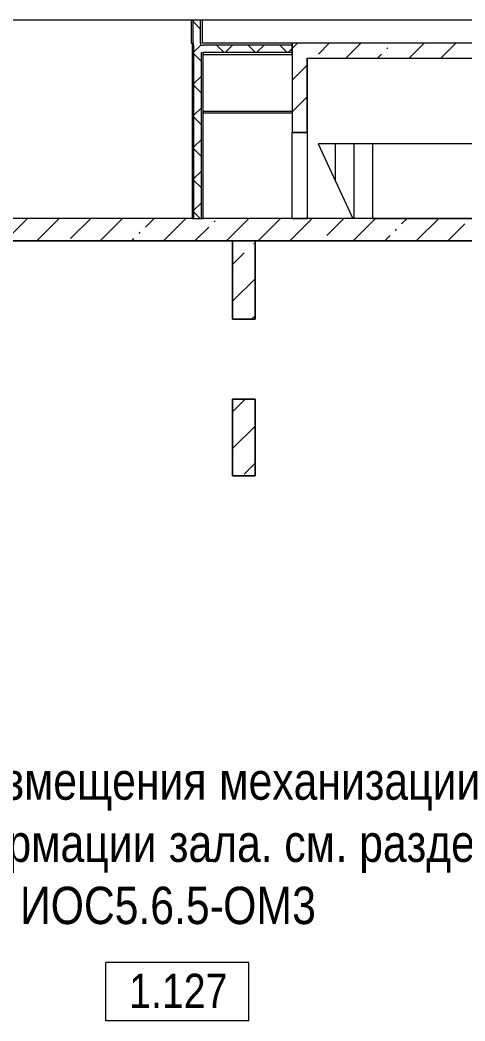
# Model space of a CAD drawing. Header units: millimetres. Extents: x 46431 to 216095, y -43515 to 31605.
# Drawn here: x 199822 to 205792, y -4491 to 8927 of the extents above; entities that cross this region are included whole.
import ezdxf

# ---------------------------------------------------------------- set-up
doc = ezdxf.new("R2010")
doc.units = ezdxf.units.MM
for name, color, linetype, lineweight in [('Контуры', 7, 'Continuous', 9), ('Линии подступенков-1', 7, 'Continuous', 9), ('Линии свеса', 7, 'Continuous', 9), ('Марки вырезов', 7, 'Continuous', 9), ('Марки помещений', 7, 'Continuous', 9), ('Общие ребра', 7, 'Continuous', 9), ('Перекрытия', 7, 'Continuous', 9), ('Стены', 7, 'Continuous', 9), ('Стены-1', 7, 'Continuous', 18), ('Текстовые примечания', 7, 'Continuous', 9), ('Штриховка разреза-3', 7, 'Continuous', 9), ('Элементы узлов', 7, 'Continuous', 9)]:
    doc.layers.add(name, color=color, linetype=linetype, lineweight=lineweight)
doc.styles.add('Arial Narrow', font='Arial Narrow.ttf', dxfattribs={"height": 500})
doc.styles.add('Arial Narrow_1', font='Arial Narrow.ttf', dxfattribs={"height": 460})
pattern_1 = [(45, (85893.1, 0), (-424.264, 424.264), [600, -100, 20, -100]), (45, (85893.1, 424), (-424.264, 424.264), [])]
pattern_2 = [(45, (85893.1, 0), (-212.132, 212.132), []), (135, (85893.1, 0), (-212.132, -212.132), [])]

# ---------------------------------------------------------------- blocks, each defined once
blk = doc.blocks.new('Линия разрыва1 - М 200-5815359-Фрагмент плана на отм_ -3_500')
at = {"layer": 'Элементы узлов'}
blk.add_line((24175, 0), (90, 0), dxfattribs=at)
blk = doc.blocks.new('Марка помещения_Р - Марка помещения-4575829-Фрагмент плана на отм_ -3_500')
at = {"layer": 'Марки помещений'}
for p, q in [((-4.79375, -1.95625), (-4.79375, 1.95625)), ((4.79375, 1.95625), (-4.79375, 1.95625)), ((4.79375, -1.95625), (4.79375, 1.95625)), ((4.79375, -1.95625), (-4.79375, -1.95625))]:
    blk.add_line(p, q, dxfattribs=at)

msp = doc.modelspace()

# ---------------------------------------------------------------- hatches: boundary and pattern name
at = {"layer": 'Штриховка разреза-3'}
h = msp.add_hatch(dxfattribs=at)
h.set_pattern_fill('FP_1', color=256, style=0, pattern_type=2)
h.set_pattern_definition(pattern_2)
h.paths.add_polyline_path([(202244.7, 8592.1), (202244.7, 8927.1), (202144.7, 8927.1), (202144.7, 8592.1), (202154.7, 8592.1)], flags=0)
h = msp.add_hatch(dxfattribs=at)
h.set_pattern_fill('FP_1', color=256, style=0, pattern_type=2)
h.set_pattern_definition(pattern_2)
h.paths.add_polyline_path([(202154.7, 6267.1), (202254.7, 6267.1), (202254.7, 8592.1), (202154.7, 8592.1), (202154.7, 7669.3)], flags=0)
h = msp.add_hatch(dxfattribs=at)
h.set_pattern_fill('FP_1', color=256, style=0, pattern_type=2)
h.set_pattern_definition(pattern_2)
h.paths.add_polyline_path([(203474.7, 8492.1), (203474.7, 8592.1), (202254.7, 8592.1), (202254.7, 8492.1), (202279.7, 8492.1)], flags=0)
h = msp.add_hatch(dxfattribs=at)
h.set_pattern_fill('FP_4', color=256, style=0, pattern_type=2)
h.set_pattern_definition(pattern_1)
h.paths.add_polyline_path([(203474.7, 7417.1), (203674.7, 7417.1), (203674.7, 8617.1), (203474.7, 8617.1), (203474.7, 7669.3)], flags=0)
h = msp.add_hatch(dxfattribs=at)
h.set_pattern_fill('FP_4', color=256, style=0, pattern_type=2)
h.set_pattern_definition(pattern_1)
h.paths.add_polyline_path([(208674.7, 8417.1), (208974.7, 8417.1), (208974.7, 8617.1), (203674.7, 8617.1), (203676.7, 8417.1), (206741, 8417.1)], flags=0)
h = msp.add_hatch(dxfattribs=at)
h.set_pattern_fill('FP_4', color=256, style=0, pattern_type=2)
h.set_pattern_definition(pattern_1)
h.paths.add_polyline_path([(214674.7, 5967.1), (214674.7, 6267.1), (194374.7, 6267.1), (194374.7, 5967.1), (209792.6, 5967.1)], flags=0)
h = msp.add_hatch(dxfattribs=at)
h.set_pattern_fill('FP_8', color=256, style=0, pattern_type=2)
h.set_pattern_definition([(45, (85893.1, 0), (-493.914, 493.914), []), (45, (86387, 0), (-493.914, 493.914), [873.125, -174.625, 6.706, -167.919])])
h.paths.add_polyline_path([(202974.7, 2817.1), (202974.7, 3843.1), (202674.7, 3843.1), (202674.7, 2817.1)], flags=0)
h.paths.add_polyline_path([(202974.7, 4917.1), (202974.7, 5967.1), (202674.7, 5967.1), (202674.7, 4917.1)], flags=0)

# ---------------------------------------------------------------- linework, layer by layer
at = {"layer": 'Контуры'}
for p, q in [((204554.7, 7267.1), (203821.6, 7267.1)), ((205954.7, 7267.1), (204554.7, 7267.1)), ((204554.7, 6267.1), (204554.7, 7267.1)), ((204554.7, 6267.1), (204287.9, 6267.1)), ((204554.7, 6267.1), (205954.7, 6267.1))]:
    msp.add_line(p, q, dxfattribs=at)
at = {"layer": 'Линии подступенков-1'}
for p, q in [((204054.7, 6767.1), (204054.7, 7267.1)), ((204304.7, 6267.1), (204304.7, 7267.1)), ((204554.7, 6267.1), (204554.7, 7267.1))]:
    msp.add_line(p, q, dxfattribs=at)
at = {"layer": 'Линии свеса'}
for p, q in [((204054.7, 6767.1), (204054.7, 7267.1)), ((204304.7, 6267.1), (204304.7, 7267.1))]:
    msp.add_line(p, q, dxfattribs=at)
at = {"layer": 'Марки вырезов'}
msp.add_line((203821.6, 7267.1), (204287.9, 6267.1), dxfattribs=at)
at = {"layer": 'Общие ребра'}
for p, q in [((202144.7, 8617.1), (202144.7, 8927.1)), ((202244.7, 8617.1), (202244.7, 8927.1)), ((202144.7, 8617.1), (202144.7, 8592.1)), ((202154.7, 8592.1), (202144.7, 8592.1)), ((202154.7, 6267.1), (202154.7, 8592.1)), ((202244.7, 8617.1), (202244.7, 8592.1)), ((202244.7, 8592.1), (202254.7, 8592.1)), ((202254.7, 8592.1), (202279.7, 8592.1)), ((203474.7, 8592.1), (202279.7, 8592.1)), ((202254.7, 6267.1), (202254.7, 8492.1)), ((202254.7, 8492.1), (202279.7, 8492.1)), ((203474.7, 8492.1), (202279.7, 8492.1)), ((202279.7, 8492.1), (202279.7, 8467.1)), ((203674.7, 8417.1), (203674.7, 7417.1)), ((203676.7, 8417.1), (203674.7, 8417.1)), ((203674.7, 7417.1), (203674.7, 8415.1)), ((203676.7, 8417.1), (208674.7, 8417.1)), ((202129.7, 6267.1), (202154.7, 6267.1)), ((202154.7, 6267.1), (202254.7, 6267.1)), ((202254.7, 6267.1), (202279.7, 6267.1)), ((208672.7, 6267.1), (203239.6, 6267.1)), ((202974.7, 5967.1), (202674.7, 5967.1)), ((202674.7, 5967.1), (202974.7, 5967.1))]:
    msp.add_line(p, q, dxfattribs=at)
at = {"layer": 'Перекрытия'}
for p, q in [((202674.7, 5967.1), (196374.7, 5967.1)), ((202674.7, 4917.1), (202674.7, 5967.1)), ((208324.7, 5967.1), (202974.7, 5967.1)), ((202974.7, 5967.1), (202974.7, 4917.1)), ((202974.7, 4917.1), (202674.7, 4917.1)), ((202674.7, 2815.1), (202674.7, 3843.1)), ((202674.7, 3843.1), (202974.7, 3843.1)), ((202974.7, 3843.1), (202974.7, 2815.1)), ((202974.7, 2815.1), (202674.7, 2815.1))]:
    msp.add_line(p, q, dxfattribs=at)
at = {"layer": 'Стены'}
for p, q in [((202279.7, 7704.6), (203474.7, 7704.6)), ((202279.7, 7704.6), (202279.7, 7679.6)), ((203474.7, 7679.6), (202279.7, 7679.6)), ((202404.7, 7704.6), (203104.7, 7704.6)), ((203104.7, 7679.6), (202404.7, 7679.6)), ((203474.7, 7679.6), (203474.7, 7704.6)), ((203474.7, 6267.1), (203474.7, 7417.1)), ((203674.7, 7417.1), (203474.7, 7417.1)), ((203676.7, 7417.1), (203674.7, 7417.1)), ((203676.7, 7417.1), (203676.7, 6267.1)), ((203474.7, 6267.1), (203674.7, 6267.1))]:
    msp.add_line(p, q, dxfattribs=at)
at = {"layer": 'Стены-1'}
for p, q in [((202119.7, 8927.1), (202119.7, 8617.1)), ((202269.7, 8617.1), (202269.7, 8927.1)), ((202119.7, 8617.1), (202129.7, 8617.1)), ((202129.7, 8617.1), (202129.7, 6267.1)), ((202279.7, 8617.1), (202269.7, 8617.1)), ((203474.7, 8617.1), (202279.7, 8617.1)), ((203474.7, 8617.1), (203474.7, 7417.1)), ((203674.7, 8617.1), (203474.7, 8617.1)), ((203474.7, 8467.1), (203474.7, 8617.1)), ((208574.7, 8617.1), (203674.7, 8617.1)), ((202279.7, 6267.1), (202279.7, 8467.1)), ((202279.7, 8467.1), (203474.7, 8467.1)), ((203676.7, 7417.1), (203676.7, 8417.1)), ((203474.7, 7417.1), (203674.7, 7417.1)), ((203674.7, 7417.1), (203676.7, 7417.1)), ((202129.7, 6267.1), (198599.7, 6267.1)), ((203239.6, 6267.1), (202279.7, 6267.1)), ((196374.7, 5967.1), (202674.7, 5967.1)), ((202674.7, 5967.1), (202674.7, 4917.1)), ((202974.7, 4917.1), (202974.7, 5967.1)), ((202974.7, 5967.1), (208324.7, 5967.1)), ((202674.7, 4917.1), (202974.7, 4917.1)), ((202674.7, 3843.1), (202674.7, 2817.1)), ((202974.7, 3843.1), (202674.7, 3843.1)), ((202974.7, 2817.1), (202974.7, 3843.1)), ((202674.7, 2817.1), (202974.7, 2817.1))]:
    msp.add_line(p, q, dxfattribs=at)

# ---------------------------------------------------------------- block references
at = {"layer": 'Марки помещений', "xscale": 199.9999999999999, "yscale": 199.9999999999999, "zscale": 199.9999999999999}
msp.add_blockref('Марка помещения_Р - Марка помещения-4575829-Фрагмент плана на отм_ -3_500', (201933.7, -4099.8), dxfattribs=at)
at = {"layer": 'Элементы узлов'}
msp.add_blockref('Линия разрыва1 - М 200-5815359-Фрагмент плана на отм_ -3_500', (191299.7, 8927.1), dxfattribs=at)

# ---------------------------------------------------------------- texts
at = {"layer": 'Марки помещений', "insert": (201285.8, -3858), "char_height": 460, "width": 1587.341, "attachment_point": 1, "style": 'Arial Narrow_1'}
msp.add_mtext('1.127', dxfattribs=at)
at = {"layer": 'Текстовые примечания', "char_height": 500, "attachment_point": 1, "style": 'Arial Narrow'}
for s, insert, width in [('\\fArial Narrow|b0|i0|c204|p34|; ', (202335.7, -1024.8), 192.405), ('размещения', (198975.5, -1024.8), 4072.573), ('механизации', (202494.4, -1024.8), 4248.944), ('траснформации', (197361.5, -1858.3), 5210.969), ('\\fArial Narrow|b0|i0|c204|p34|; ', (201661, -1858.3), 192.405), ('зала', (201819.7, -1858.3), 1491.139), ('см', (203367.6, -1858.3), 833.755), ('раздел', (204373, -1858.3), 2276.792), ('. ', (203050.1, -1858.3), 384.81), ('. ', (204055.5, -1858.3), 384.81), ('ИОС', (199822.1, -2691.7), 1539.24), ('5.6.5-', (201092.1, -2691.7), 1763.713), ('ОМ', (202547.3, -2691.7), 1122.362), ('\\fArial Narrow|b0|i0|c204|p34|;3', (203473.4, -2691.7), 384.81)]:
    msp.add_mtext(s, dxfattribs=dict(at, insert=insert, width=width))

doc.saveas('drawing.dxf')
